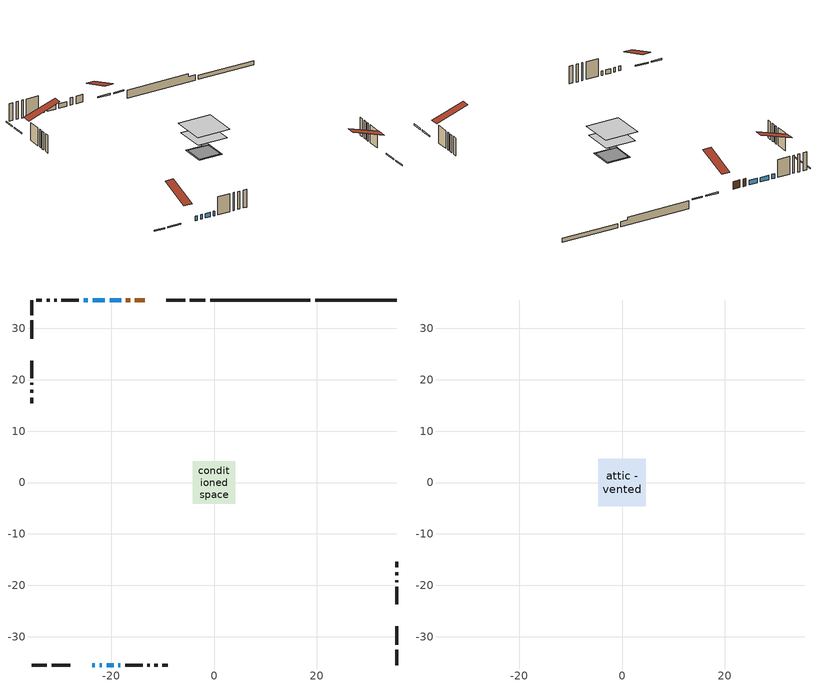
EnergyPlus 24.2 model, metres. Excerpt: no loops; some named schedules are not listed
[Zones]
conditioned space
 floor outside (Floor1 construction): -0.94,-0.94 -0.94,0.94 0.94,0.94 0.94,-0.94 z1.37
 floor adiabatic (AdiabaticFloorConstruction): -4.13,-4.13 -4.13,4.13 4.13,4.13 4.13,-4.13 z3.81
 floor foundation (Slab1 construction): -2.92,-2.92 -2.92,2.92 2.92,2.92 2.92,-2.92 z-0.86
 floor foundation (Slab1 construction 1): -3.23,-3.23 -3.23,3.23 3.23,3.23 3.23,-3.23 z-0.86
 wall outside (RimJoist1 construction): -1.71,35.51 -4.68,35.51 / -35.51,-35.51 -32.54,-35.51 / -35.51,35.51 -35.51,32.54 / 35.51,-35.51 35.51,-32.54 z1.37:1.67
 wall outside (RimJoist2 construction): -5.61,35.51 -9.26,35.51 / -31.61,-35.51 -27.95,-35.51 / -35.51,31.61 -35.51,27.95 / 35.51,-31.61 35.51,-27.95 z1.37:1.67
 wall outside (AdiabaticWallConstruction 1): -13.49,35.51 -15.4,35.51 / -16.33,35.51 -17.14,35.51 z1.37:3.4
 wall outside (AdiabaticWallConstruction): -23.73,-35.51 -23.2,-35.51 / -22.28,-35.51 -21.81,-35.51 / -20.88,-35.51 -19.55,-35.51 / -18.07,35.51 -20.32,35.51 / -21.25,35.51 -23.62,35.51 / -18.62,-35.51 -18.21,-35.51 / -24.55,35.51 -25.36,35.51 z1.37:2.59
 wall outside (Wall1 construction): -26.29,35.51 -29.69,35.51 / -17.28,-35.51 -13.88,-35.51 / -35.51,23.73 -35.51,20.33 / 35.51,-23.73 35.51,-20.33 z1.37:6.25
 wall outside (Wall2 construction): -30.62,35.51 -31.04,35.51 / -12.95,-35.51 -12.53,-35.51 / -35.51,19.4 -35.51,18.98 / 35.51,-19.4 35.51,-18.98 z1.37:6.25
 wall outside (Wall3 construction): -31.97,35.51 -32.58,35.51 / -11.6,-35.51 -10.99,-35.51 / -35.51,18.05 -35.51,17.44 / 35.51,-18.05 35.51,-17.44 z1.37:6.25
 wall outside (Wall4 construction): -33.51,35.51 -34.58,35.51 / -10.06,-35.51 -8.99,-35.51 / -35.51,16.51 -35.51,15.44 / 35.51,-16.51 35.51,-15.44 z1.37:6.25
 wall foundation (FoundationWall1 construction): 35.51,35.51 19.66,35.51 z-0.86:0.31
 wall foundation (FoundationWall2 construction): -0.78,35.51,-0.86 -0.78,35.51,1.37 16.78,35.51,1.37 16.78,35.51,0.61 18.73,35.51,0.61 18.73,35.51,-0.86
 window (WindowConstruction): -23.73,-35.51 -23.2,-35.51 z1.37:2.59
 window (WindowConstruction 1): -22.28,-35.51 -21.81,-35.51 z1.37:2.59
 window (WindowConstruction 2): -20.88,-35.51 -19.55,-35.51 z1.37:2.59
 window (WindowConstruction 3): -18.07,35.51 -20.32,35.51 z1.37:2.59
 window (WindowConstruction 4): -21.25,35.51 -23.62,35.51 z1.37:2.59
 window (WindowConstruction 5): -18.62,-35.51 -18.21,-35.51 z1.37:2.59
 window (WindowConstruction 6): -24.55,35.51 -25.36,35.51 z1.37:2.59
 door (Door): -13.49,35.51 -15.4,35.51 z1.37:3.4
 door (Door 1): -16.33,35.51 -17.14,35.51 z1.37:3.4
 ceiling adiabatic (AdiabaticFloorConstruction): 4.13,-4.13 4.13,4.13 -4.13,4.13 -4.13,-4.13 z3.81
attic - vented
 floor to conditioned space (Floor2 construction Reversed): -4.6,-4.6 -4.6,4.6 4.6,4.6 4.6,-4.6 z6.25
 roof outside (Roof1 construction): -12.56,35.51,6.25 -12.56,26.54,9.24 -10.19,26.54,9.24 -10.19,35.51,6.25; -24.66,-35.51,6.25 -24.66,-26.54,9.24 -27.02,-26.54,9.24 -27.02,-35.51,6.25; -35.51,24.66,6.25 -26.54,24.66,9.24 -26.54,27.02,9.24 -35.51,27.02,6.25; 35.51,-24.66,6.25 26.54,-24.66,9.24 26.54,-27.02,9.24 35.51,-27.02,6.25
[Building]
Building 1: Terrain=Suburbs
[Site:Location]
Moose Jaw CS_SK: Latitude {deg}=50.33; Longitude {deg}=-105.54; Time Zone {hr}=-6; Elevation {m}=577; Keep Site Location Information=Yes
[Site:GroundTemperature:Shallow]
-1.16478, -3.46141, -3.64533, -2.55546, 1.81975, 6.17459, 9.95, 12.3416, 12.5448, 10.5996, 6.92049, 2.69924
[Site:WaterMainsTemperature]
Calculation Method=Schedule; Temperature Schedule=mains temperature schedule
[Material] Roughness=Rough; Thermal Absorptance=0.9
Name | Thickness {m} | Conductivity {W/m-K} | Density {kg/m3} | Specific Heat {J/kg-K} | Solar Absorptance | Visible Absorptance
asphalt or fiberglass shingles | 0.00635 | 0.162714 | 1121.4 | 1465.45 | 0.84 | 0.84
ceiling loosefill ins | 0.254 | 0.0480833 | 16.02 | 1046.75 | 0.7 | 0.7
ceiling stud and cavity | 0.1397 | 0.134698 | 65.682 | 1177.47 | 0.7 | 0.7
concrete 4.0 in. | 0.1016 | 1.803125 | 2242.8 | 837.4 | 0.7 | 0.7
concrete 8.0 in. | 0.2032 | 1.803125 | 2242.8 | 837.4 | 0.7 | 0.7
door material | 0.04445 | 0.188738 | 512.64 | 1214.23 | 0.7 | 0.7
door material 1 | 0.04445 | 0.053851 | 512.64 | 1214.23 | 0.7 | 0.7
exterior vertical ins | 0.0680887 | 0.029427 | 32.04 | 1214.23 | 0.7 | 0.7
floor covering | 0.0127 | 0.0433444 | 54.468 | 1339.84 | 0.6 | 0.6
floor rigid ins; rim joist rigid ins | 0.051816 | 0.029427 | 32.04 | 1214.23 | 0.7 | 0.7
floor rigid ins 1; wall rigid ins | 0.512978 | 0.029427 | 32.04 | 1214.23 | 0.7 | 0.7
floor stud and cavity | 0.1397 | 0.574091 | 92.3553 | 1139.71 | 0.7 | 0.7
floor stud and cavity 1 | 0.1397 | 1.75129 | 37.0049 | 1207.88 | 0.7 | 0.7
furniture material conditioned space 1 | 0.1524 | 0.115458 | 640.8 | 1214.23 | 0.6 | 0.6
gypsum board | 0.0127 | 0.160291 | 801 | 837.4 | 0.6 | 0.6
gypsum board 1 | 0.0127 | 0.160291 | 801 | 837.4 | 0.7 | 0.7
osb sheathing 0.5 in. | 0.0127 | 0.115458 | 512.64 | 1214.23 | 0.7 | 0.7
osb sheathing 0.75 in. | 0.01905 | 0.115458 | 512.64 | 1214.23 | 0.7 | 0.7
osb sheathing 2.0 in. | 0.0508 | 0.115458 | 512.64 | 1214.23 | 0.7 | 0.7
rim joist stud and cavity | 0.0508 | 0.044277 | 125.044 | 1163.47 | 0.6 | 0.6
rim joist stud and cavity 1 | 0.0508 | 0.0310355 | 125.044 | 1163.47 | 0.6 | 0.6
wall stud and cavity | 0.1397 | 0.0929022 | 139.0536 | 1170.24 | 0.7 | 0.7
wall stud and cavity 1 | 0.1397 | 0.101978 | 139.0536 | 1170.24 | 0.7 | 0.7
wall stud and cavity 2 | 0.1397 | 0.104945 | 139.0536 | 1170.24 | 0.7 | 0.7
wall stud and cavity 3 | 0.1397 | 0.100653 | 139.0536 | 1170.24 | 0.7 | 0.7
wall stud and cavity 4 | 0.0889 | 0.380278 | 52.3479 | 1209.89 | 0.7 | 0.7
wall stud and cavity 5 | 0.0889 | 0.391764 | 83.0341 | 1211.67 | 0.7 | 0.7
wood siding | 0.0254 | 0.102417 | 544.68 | 1172.36 | 0 | 0
wood siding 1; wood siding 2; wood siding 3 | 0.0254 | 0.102417 | 544.68 | 1172.36 | 0.7 | 0.7
[WindowMaterial:SimpleGlazingSystem]
Name | U-Factor {W/m2-K} | Solar Heat Gain Coefficient
WindowMaterial | 2.969594 | 0.62
WindowMaterial 1 | 2.975272 | 0.61
WindowMaterial 2 | 2.93666 | 0.65
WindowMaterial 3 | 2.89521 | 0.69
WindowMaterial 4 | 2.9395 | 0.65
WindowMaterial 5 | 2.75553 | 0.6
WindowMaterial 6 | 2.983789 | 0.6
[Construction]
AdiabaticFloorConstruction: floor stud and cavity 1, floor rigid ins 1, osb sheathing 0.75 in., floor covering
AdiabaticWallConstruction: wood siding 2, wall rigid ins, wall stud and cavity 4, gypsum board
AdiabaticWallConstruction 1: wood siding 3, wall rigid ins, wall stud and cavity 4, gypsum board
Door: door material
Door 1: door material 1
Floor1 construction: floor stud and cavity, floor rigid ins, osb sheathing 0.75 in., floor covering
Floor2 construction Reversed: gypsum board, ceiling stud and cavity, ceiling loosefill ins
FoundationWall1 construction; FoundationWall2 construction: concrete 8.0 in., gypsum board 1
furniture construction conditioned space 1: furniture material conditioned space 1
PartitionWallConstruction: gypsum board, wall stud and cavity 5, gypsum board
RimJoist1 construction: wood siding 1, rim joist rigid ins, osb sheathing 2.0 in., rim joist stud and cavity
RimJoist2 construction: wood siding 1, osb sheathing 2.0 in., rim joist stud and cavity 1
Roof1 construction: asphalt or fiberglass shingles
Slab1 construction; Slab1 construction 1: concrete 4.0 in.
Wall1 construction: wood siding, osb sheathing 0.5 in., wall stud and cavity, gypsum board
Wall2 construction: wood siding, osb sheathing 0.5 in., wall stud and cavity 1, gypsum board
Wall3 construction: wood siding, osb sheathing 0.5 in., wall stud and cavity 2, gypsum board
Wall4 construction: wood siding, osb sheathing 0.5 in., wall stud and cavity 3, gypsum board
WindowConstruction: WindowMaterial
WindowConstruction 1: WindowMaterial 1
WindowConstruction 2: WindowMaterial 2
WindowConstruction 3: WindowMaterial 3
WindowConstruction 4: WindowMaterial 4
WindowConstruction 5: WindowMaterial 5
WindowConstruction 6: WindowMaterial 6
[Zone] Multiplier=1; Part of Total Floor Area=Yes
Name | Volume {m3}
attic - vented | 41.1715
conditioned space | 359.7
[Space]
Name | Zone | Volume {m3}
attic - vented 1 | attic - vented | 41.1715
conditioned space 1 | conditioned space | 359.7
[ZoneInfiltration:EffectiveLeakageArea]
infil attic - vented 1: Zone or Space=attic - vented 1; Schedule=Always On Discrete; Effective Air Leakage Area {cm2}=2827.33; Stack Coefficient=0.000207928; Wind Coefficient=9.74263e-06
[ZoneMixing]
whole house fan mix: Zone or Space=attic - vented; Schedule=Always On Continuous; Design Flow Rate Calculation Method=Flow/Zone; Design Flow Rate {m3/s}=0; Source Zone or Space=conditioned space
[SurfaceProperty:ExposedFoundationPerimeter] Exposed Perimeter Calculation Method=TotalExposedPerimeter
Name | Total Exposed Perimeter {m}
Slab1 | 15.85
Slab1 1 | 19.507
[InternalMass] Zone or ZoneList=conditioned space; Space or SpaceList=conditioned space 1
Name | Construction | Surface Area {m2}
furniture mass conditioned space 1 | furniture construction conditioned space 1 | 58.9906
partition wall mass | PartitionWallConstruction | 147.476
[Lights]
interior lighting: Zone or ZoneList or Space or SpaceList=conditioned space 1; Schedule=interior lighting schedule; Design Level Calculation Method=LightingLevel; Lighting Level {W}=343.2; Return Air Fraction=0; Fraction Radiant=0.6; Fraction Visible=0.2; Fraction Replaceable=1
[People]
occupants: Zone or ZoneList or Space or SpaceList=conditioned space 1; Number of People Schedule=occupants schedule; Number of People Calculation Method=People; Number of People=3; Fraction Radiant=0.314171; Sensible Heat Fraction=0.56303; Activity Level Schedule=occupants activity schedule; Carbon Dioxide Generation Rate {m3/s-W}=0; Enable ASHRAE 55 Comfort Warnings=No; Mean Radiant Temperature Calculation Type=EnclosureAveraged
[ElectricEquipment] Zone or ZoneList or Space or SpaceList=conditioned space 1; Design Level Calculation Method=EquipmentLevel
Name | Schedule | Design Level {W} | Fraction Latent | Fraction Radiant | Fraction Lost
clothes dryer | clothes dryer schedule | 140.772 | 0.015 | 0.081 | 0.85
clothes washer | clothes washer schedule | 32.1985 | 0.03 | 0.162 | 0.7
cooking range | cooking range schedule | 215.147 | 0.08 | 0.432 | 0.2
dishwasher | dishwasher schedule | 66.8632 | 0.3 | 0.18 | 0.4
fridge | fridge schedule | 72.9452 | 0 | 0.6 | 0
mech vent house fan | mech vent house fan schedule | 0 | 0 | 0 | 1
mech vent house fan cfis | mech vent house fan cfis schedule | 0 | 0 | 0 | 0
misc plug loads | misc plug loads schedule | 494.7 | 0.045 | 0.513 | 0.1
whole house fan | Always On Discrete | 0 | 0 | 0 | 1
[OtherEquipment] Zone or ZoneList or Space or SpaceList=conditioned space 1; Design Level Calculation Method=EquipmentLevel
Name | Fuel Type | Schedule | Design Level {W} | Fraction Latent | Fraction Radiant | Fraction Lost
clothes dryer 1 | Electricity | clothes dryer schedule | 0 | 0.015 | 0.081 | 0.85
cooking range 1 | Electricity | cooking range schedule | 0 | 0.08 | 0.432 | 0.2
general water use latent | None | general water use schedule | 62.594 | 1 | 0 | 0
general water use sensible | None | general water use schedule | -61.6891 | 0 | 0.6 | 0
mech vent house fan latent load | None | Always On Discrete | 0 | 1 | 0 | 0
mech vent house fan sensible load | None | Always On Discrete | 0 | 0 | 0 | 0
water heater energy adjustment1 | NaturalGas | Always On Discrete | 0.01 | 0 | 0 | 1
[ZoneInfiltration:DesignFlowRate] Zone or ZoneList or Space or SpaceList=conditioned space 1; Schedule=Always On Discrete; Design Flow Rate Calculation Method=Flow/Zone; Design Flow Rate {m3/s}=0
infil flow; natural vent flow; whole house fan flow
[AvailabilityManager:Scheduled]
central ac and furnace airloop Availability Manager: Schedule=Always On Discrete
[Foundation:Kiva] Initial Indoor Air Temperature {C}=21; Wall Depth Below Slab {m}=0.2032
Name | Wall Height Above Grade {m} | Custom Block Material Name 1 | Custom Block Depth 1 {m} | Custom Block X Position 1 {m} | Custom Block Z Position 1 {m}
Foundation Kiva 1 | 0.310012
Foundation Kiva 2 | 1.37002 | exterior vertical ins | 2.23001 | 0.2159 | 0
[Foundation:Kiva:Settings]
Soil Conductivity {W/m-K}=0.849921; Soil Density {kg/m3}=1842.3; Soil Specific Heat {J/kg-K}=418.7; Ground Solar Absorptivity=0.9; Ground Thermal Absorptivity=0.9; Ground Surface Roughness {m}=0.03; Far-Field Width {m}=40; Deep-Ground Boundary Condition=ZeroFlux; Deep-Ground Depth {m}=40; Minimum Cell Dimension {m}=0.2; Maximum Cell Growth Coefficient=3; Simulation Timestep=Timestep
[Exterior:Lights]
exterior lighting: Schedule=exterior lighting schedule; Design Level {W}=75.6
[EnergyManagementSystem:GlobalVariable]
central_ac_and_furnace_airloop_Fan_RTF
infil_program_Qfan
infil_program_Qinf
natural_vent_program_Qnv
natural_vent_program_Qwhf
[EnergyManagementSystem:Sensor]
Name | Output:Variable or Output:Meter Index Key | Output:Variable or Output:Meter
airflow_gain | infil flow | Infiltration Sensible Heat Gain Energy
airflow_gain_1 | natural vent flow | Infiltration Sensible Heat Gain Energy
airflow_gain_2 | whole house fan flow | Infiltration Sensible Heat Gain Energy
airflow_loss | infil flow | Infiltration Sensible Heat Loss Energy
airflow_loss_1 | natural vent flow | Infiltration Sensible Heat Loss Energy
airflow_loss_2 | whole house fan flow | Infiltration Sensible Heat Loss Energy
clg_load_cond |  | Cooling:EnergyTransfer:Zone:CONDITIONED SPACE
clg_sp_s; clg_sp_s_1 | cooling setpoint | Schedule Value
clothes_dryer_exhaust_0_sch_s | clothes dryer exhaust 0 schedule | Schedule Value
cool_season | cooling season schedule | Schedule Value
htg_load_cond |  | Heating:EnergyTransfer:Zone:CONDITIONED SPACE
htg_sp_s; htg_sp_s_1 | heating setpoint | Schedule Value
ig_ee_conv | clothes dryer | Electric Equipment Convective Heating Energy
ig_ee_conv_2 | cooking range | Electric Equipment Convective Heating Energy
ig_ee_conv_4 | fridge | Electric Equipment Convective Heating Energy
ig_ee_conv_5 | misc plug loads | Electric Equipment Convective Heating Energy
ig_ee_conv_6 | whole house fan | Electric Equipment Convective Heating Energy
ig_ee_rad | clothes dryer | Electric Equipment Radiant Heating Energy
ig_ee_rad_2 | cooking range | Electric Equipment Radiant Heating Energy
ig_ee_rad_4 | fridge | Electric Equipment Radiant Heating Energy
ig_ee_rad_5 | misc plug loads | Electric Equipment Radiant Heating Energy
ig_ee_rad_6 | whole house fan | Electric Equipment Radiant Heating Energy
ig_lgt_conv | interior lighting | Lights Convective Heating Energy
ig_lgt_rad | interior lighting | Lights Radiant Heating Energy
ig_lgt_vis | interior lighting | Lights Visible Radiation Heating Energy
ig_oe_conv | clothes dryer 1 | Other Equipment Convective Heating Energy
ig_oe_conv_1 | cooking range 1 | Other Equipment Convective Heating Energy
ig_oe_conv_2 | general water use latent | Other Equipment Convective Heating Energy
ig_oe_conv_3 | general water use sensible | Other Equipment Convective Heating Energy
ig_oe_conv_4 | water heater energy adjustment1 | Other Equipment Convective Heating Energy
ig_oe_rad | clothes dryer 1 | Other Equipment Radiant Heating Energy
ig_oe_rad_1 | cooking range 1 | Other Equipment Radiant Heating Energy
ig_oe_rad_2 | general water use latent | Other Equipment Radiant Heating Energy
ig_oe_rad_3 | general water use sensible | Other Equipment Radiant Heating Energy
ig_oe_rad_4 | water heater energy adjustment1 | Other Equipment Radiant Heating Energy
ig_ppl_conv | occupants | People Convective Heating Energy
ig_ppl_rad | occupants | People Radiant Heating Energy
im_conv | furniture mass conditioned space 1 | Surface Inside Face Convection Heat Gain Energy
im_conv_1 | partition wall mass | Surface Inside Face Convection Heat Gain Energy
im_ig | furniture mass conditioned space 1 | Surface Inside Face Internal Gains Radiation Heat Gain Energy
im_ig_1 | partition wall mass | Surface Inside Face Internal Gains Radiation Heat Gain Energy
im_lgt | furniture mass conditioned space 1 | Surface Inside Face Lights Radiation Heat Gain Energy
im_lgt_1 | partition wall mass | Surface Inside Face Lights Radiation Heat Gain Energy
im_sol | furniture mass conditioned space 1 | Surface Inside Face Solar Radiation Heat Gain Energy
im_sol_1 | partition wall mass | Surface Inside Face Solar Radiation Heat Gain Energy
im_surf | furniture mass conditioned space 1 | Surface Inside Face Net Surface Thermal Radiation Heat Gain Energy
im_surf_1 | partition wall mass | Surface Inside Face Net Surface Thermal Radiation Heat Gain Energy
mv_conv | mech vent house fan | Electric Equipment Convective Heating Energy
mv_conv_1 | mech vent house fan cfis | Electric Equipment Convective Heating Energy
mv_conv_2 | mech vent house fan latent load | Other Equipment Convective Heating Energy
mv_conv_3 | mech vent house fan sensible load | Other Equipment Convective Heating Energy
mv_rad | mech vent house fan | Electric Equipment Radiant Heating Energy
mv_rad_1 | mech vent house fan cfis | Electric Equipment Radiant Heating Energy
mv_rad_2 | mech vent house fan latent load | Other Equipment Radiant Heating Energy
mv_rad_3 | mech vent house fan sensible load | Other Equipment Radiant Heating Energy
natural_vent_s | natural vent schedule | Schedule Value
out_pb_s |  | Site Outdoor Air Barometric Pressure
out_wt_s |  | Site Outdoor Air Humidity Ratio
site_vw_s |  | Site Wind Speed
ss_back_out | Window1 | Surface Window Shortwave from Zone Back Out Window Heat Transfer Rate
ss_back_out_1 | Window2 | Surface Window Shortwave from Zone Back Out Window Heat Transfer Rate
ss_back_out_2 | Window3 | Surface Window Shortwave from Zone Back Out Window Heat Transfer Rate
ss_back_out_3 | Window4 | Surface Window Shortwave from Zone Back Out Window Heat Transfer Rate
ss_back_out_4 | Window5 | Surface Window Shortwave from Zone Back Out Window Heat Transfer Rate
ss_back_out_5 | Window7 | Surface Window Shortwave from Zone Back Out Window Heat Transfer Rate
ss_back_out_6 | Window8 | Surface Window Shortwave from Zone Back Out Window Heat Transfer Rate
ss_conv | Door1 | Surface Inside Face Convection Heat Gain Energy
ss_conv_1 | Door2 | Surface Inside Face Convection Heat Gain Energy
ss_conv_2 | Window1 | Surface Inside Face Convection Heat Gain Energy
ss_conv_3 | Window2 | Surface Inside Face Convection Heat Gain Energy
ss_conv_4 | Window3 | Surface Inside Face Convection Heat Gain Energy
ss_conv_5 | Window4 | Surface Inside Face Convection Heat Gain Energy
ss_conv_6 | Window5 | Surface Inside Face Convection Heat Gain Energy
ss_conv_7 | Window7 | Surface Inside Face Convection Heat Gain Energy
ss_conv_8 | Window8 | Surface Inside Face Convection Heat Gain Energy
ss_ig | Door1 | Surface Inside Face Internal Gains Radiation Heat Gain Energy
ss_ig_1 | Door2 | Surface Inside Face Internal Gains Radiation Heat Gain Energy
ss_ig_2 | Window1 | Surface Inside Face Internal Gains Radiation Heat Gain Energy
ss_ig_3 | Window2 | Surface Inside Face Internal Gains Radiation Heat Gain Energy
ss_ig_4 | Window3 | Surface Inside Face Internal Gains Radiation Heat Gain Energy
ss_ig_5 | Window4 | Surface Inside Face Internal Gains Radiation Heat Gain Energy
ss_ig_6 | Window5 | Surface Inside Face Internal Gains Radiation Heat Gain Energy
ss_ig_7 | Window7 | Surface Inside Face Internal Gains Radiation Heat Gain Energy
ss_ig_8 | Window8 | Surface Inside Face Internal Gains Radiation Heat Gain Energy
ss_lgt | Door1 | Surface Inside Face Lights Radiation Heat Gain Energy
ss_lgt_1 | Door2 | Surface Inside Face Lights Radiation Heat Gain Energy
ss_sol | Door1 | Surface Inside Face Solar Radiation Heat Gain Energy
ss_sol_1 | Door2 | Surface Inside Face Solar Radiation Heat Gain Energy
ss_surf | Door1 | Surface Inside Face Net Surface Thermal Radiation Heat Gain Energy
ss_surf_1 | Door2 | Surface Inside Face Net Surface Thermal Radiation Heat Gain Energy
ss_surf_2 | Window1 | Surface Inside Face Net Surface Thermal Radiation Heat Gain Energy
ss_surf_3 | Window2 | Surface Inside Face Net Surface Thermal Radiation Heat Gain Energy
ss_surf_4 | Window3 | Surface Inside Face Net Surface Thermal Radiation Heat Gain Energy
ss_surf_5 | Window4 | Surface Inside Face Net Surface Thermal Radiation Heat Gain Energy
ss_surf_6 | Window5 | Surface Inside Face Net Surface Thermal Radiation Heat Gain Energy
ss_surf_7 | Window7 | Surface Inside Face Net Surface Thermal Radiation Heat Gain Energy
ss_surf_8 | Window8 | Surface Inside Face Net Surface Thermal Radiation Heat Gain Energy
ss_trans_in | Window1 | Surface Window Transmitted Solar Radiation Rate
ss_trans_in_1 | Window2 | Surface Window Transmitted Solar Radiation Rate
ss_trans_in_2 | Window3 | Surface Window Transmitted Solar Radiation Rate
ss_trans_in_3 | Window4 | Surface Window Transmitted Solar Radiation Rate
ss_trans_in_4 | Window5 | Surface Window Transmitted Solar Radiation Rate
ss_trans_in_5 | Window7 | Surface Window Transmitted Solar Radiation Rate
ss_trans_in_6 | Window8 | Surface Window Transmitted Solar Radiation Rate
ss_trans_out | Window1 | Surface Inside Face Initial Transmitted Diffuse Transmitted Out Window Solar Radiation Rate
ss_trans_out_1 | Window2 | Surface Inside Face Initial Transmitted Diffuse Transmitted Out Window Solar Radiation Rate
ss_trans_out_2 | Window3 | Surface Inside Face Initial Transmitted Diffuse Transmitted Out Window Solar Radiation Rate
ss_trans_out_3 | Window4 | Surface Inside Face Initial Transmitted Diffuse Transmitted Out Window Solar Radiation Rate
ss_trans_out_4 | Window5 | Surface Inside Face Initial Transmitted Diffuse Transmitted Out Window Solar Radiation Rate
ss_trans_out_5 | Window7 | Surface Inside Face Initial Transmitted Diffuse Transmitted Out Window Solar Radiation Rate
ss_trans_out_6 | Window8 | Surface Inside Face Initial Transmitted Diffuse Transmitted Out Window Solar Radiation Rate
s_conv | Floor1 | Surface Inside Face Convection Heat Gain Energy
s_conv_1 | Floor2 | Surface Inside Face Convection Heat Gain Energy
s_conv_10 | RimJoist2:0 | Surface Inside Face Convection Heat Gain Energy
s_conv_11 | RimJoist2:180 | Surface Inside Face Convection Heat Gain Energy
s_conv_12 | RimJoist2:270 | Surface Inside Face Convection Heat Gain Energy
s_conv_13 | RimJoist2:90 | Surface Inside Face Convection Heat Gain Energy
s_conv_14 | Slab1 | Surface Inside Face Convection Heat Gain Energy
s_conv_15 | Slab1 1 | Surface Inside Face Convection Heat Gain Energy
s_conv_16 | Wall1:0 | Surface Inside Face Convection Heat Gain Energy
s_conv_17 | Wall1:180 | Surface Inside Face Convection Heat Gain Energy
s_conv_18 | Wall1:270 | Surface Inside Face Convection Heat Gain Energy
s_conv_19 | Wall1:90 | Surface Inside Face Convection Heat Gain Energy
s_conv_2 | FoundationWall1 | Surface Inside Face Convection Heat Gain Energy
s_conv_20 | Wall2:0 | Surface Inside Face Convection Heat Gain Energy
s_conv_21 | Wall2:180 | Surface Inside Face Convection Heat Gain Energy
s_conv_22 | Wall2:270 | Surface Inside Face Convection Heat Gain Energy
s_conv_23 | Wall2:90 | Surface Inside Face Convection Heat Gain Energy
s_conv_24 | Wall3:0 | Surface Inside Face Convection Heat Gain Energy
s_conv_25 | Wall3:180 | Surface Inside Face Convection Heat Gain Energy
s_conv_26 | Wall3:270 | Surface Inside Face Convection Heat Gain Energy
s_conv_27 | Wall3:90 | Surface Inside Face Convection Heat Gain Energy
s_conv_28 | Wall4:0 | Surface Inside Face Convection Heat Gain Energy
s_conv_29 | Wall4:180 | Surface Inside Face Convection Heat Gain Energy
s_conv_3 | FoundationWall2 | Surface Inside Face Convection Heat Gain Energy
s_conv_30 | Wall4:270 | Surface Inside Face Convection Heat Gain Energy
s_conv_31 | Wall4:90 | Surface Inside Face Convection Heat Gain Energy
s_conv_4 | inferred conditioned ceiling | Surface Inside Face Convection Heat Gain Energy
s_conv_5 | inferred conditioned floor | Surface Inside Face Convection Heat Gain Energy
s_conv_6 | RimJoist1:0 | Surface Inside Face Convection Heat Gain Energy
s_conv_7 | RimJoist1:180 | Surface Inside Face Convection Heat Gain Energy
s_conv_8 | RimJoist1:270 | Surface Inside Face Convection Heat Gain Energy
s_conv_9 | RimJoist1:90 | Surface Inside Face Convection Heat Gain Energy
s_ig | Floor1 | Surface Inside Face Internal Gains Radiation Heat Gain Energy
s_ig_1 | Floor2 | Surface Inside Face Internal Gains Radiation Heat Gain Energy
s_ig_10 | RimJoist2:0 | Surface Inside Face Internal Gains Radiation Heat Gain Energy
s_ig_11 | RimJoist2:180 | Surface Inside Face Internal Gains Radiation Heat Gain Energy
s_ig_12 | RimJoist2:270 | Surface Inside Face Internal Gains Radiation Heat Gain Energy
s_ig_13 | RimJoist2:90 | Surface Inside Face Internal Gains Radiation Heat Gain Energy
s_ig_14 | Slab1 | Surface Inside Face Internal Gains Radiation Heat Gain Energy
s_ig_15 | Slab1 1 | Surface Inside Face Internal Gains Radiation Heat Gain Energy
s_ig_16 | Wall1:0 | Surface Inside Face Internal Gains Radiation Heat Gain Energy
s_ig_17 | Wall1:180 | Surface Inside Face Internal Gains Radiation Heat Gain Energy
s_ig_18 | Wall1:270 | Surface Inside Face Internal Gains Radiation Heat Gain Energy
s_ig_19 | Wall1:90 | Surface Inside Face Internal Gains Radiation Heat Gain Energy
